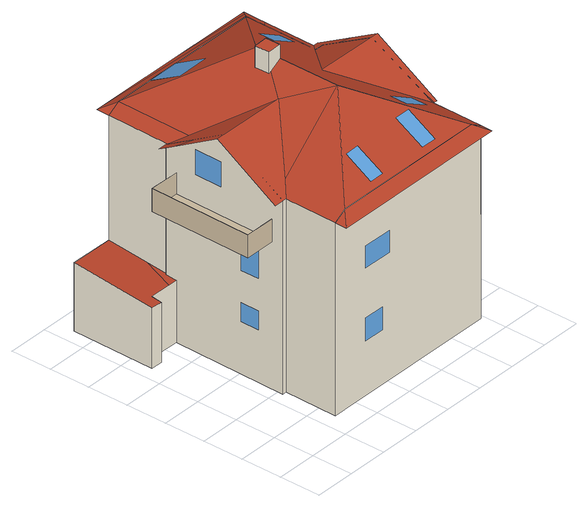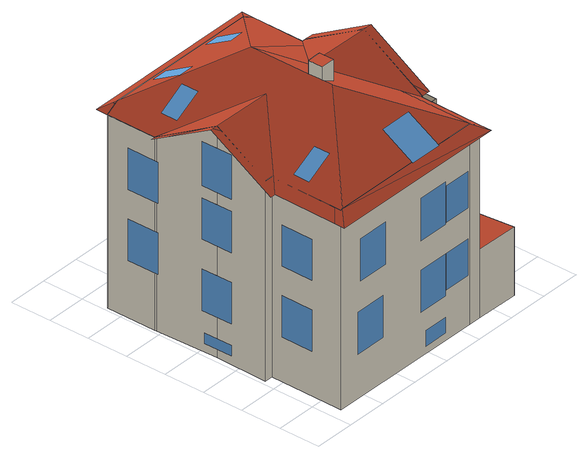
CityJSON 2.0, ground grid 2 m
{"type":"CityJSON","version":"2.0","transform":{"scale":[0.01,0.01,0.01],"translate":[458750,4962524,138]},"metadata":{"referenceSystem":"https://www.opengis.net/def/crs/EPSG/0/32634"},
"CityObjects":{
"building1":{"type":"Building","children":["building1-1","building1-2","building1-3"],"geometry":[{"type":"MultiSurface","lod":"3","boundaries":[[[0,1,2]],[[3,4,5,6,7,8,9,10,11,12,13,14,15,0,2],[16,17,18,19],[20,21,22,23]],[[17,18,19,16]],[[22,23,20,21]],[[24,25,1,26,27,28]],[[25,24,29,30,31,32,2,1]],[[30,33,34,31]],[[35,36,37,38,28,27,39,40]],[[41,42,38,37,36,43,44]],[[42,41,45,46,47,48]],[[49,50,47,46]],[[49,51,50]],[[51,52,50]],[[50,52,47]],[[53,54,55,56,57,58]],[[59,60,56,55,54,61,62]],[[63,64,65,38,48]],[[48,47,52],[66,67,68,69],[70,71,72,73]],[[67,68,69,66]],[[72,73,70,71]],[[38,42,48]],[[65,64,74,24,28,38]],[[74,3,2,32,34,33,29,24]],[[2,3,1,0]],[[25,26,1]],[[24,25,1,3]],[[39,37,36,35,40]],[[44,43,36,37]],[[47,46,45]],[[49,50,75,58,51]],[[76,55,54,53,58]],[[55,77,78,60,59,62,61,54]],[[79,80,3,2,0,15,59,60,81,82,83]],[[45,84,85,86,75,50,87],[88,89,90,91],[92,93,94,95]],[[89,90,91,88]],[[94,95,92,93]],[[96,97,76,58]],[[98,99,100,101,55,76,102,103,104,105,106,107,108,109,97,110,111,112,113,114,115,116,117,118,119,120,121,122]],[[123,113,112,124]],[[125,100,99,126]],[[103,127,128,104]],[[107,129,130,108]],[[131,117,116,132]],[[133,121,120,134]],[[82,81,60,78,135,136,137,79,83],[138,139,140,141],[142,143,144,145]],[[139,140,141,138]],[[144,145,142,143]],[[37,39,146,147,148,149,44],[150,151,152,153],[154,155,156,157],[158,159,160,161]],[[156,157,154,155]],[[153,150,151,152]],[[160,161,158,159]],[[41,44,149,162]],[[163,146,39,27]],[[45,41,162,84]],[[164,165,166,163,27,26]],[[26,25,167,164]],[[24,168,169,167,25]],[[137,169,168,24,3,80,79],[170,171,172,173],[174,175,176,177],[178,179,180,181],[182,183,184,185],[186,187,188,189],[190,191,192,193],[194,195,196,197]],[[184,185,182,183]],[[181,178,179,180]],[[188,189,186,187]],[[175,176,177,174]],[[190,191,192,193]],[[173,170,171,172]],[[196,197,194,195]],[[78,77,198,135]],[[124,111,110,198,77,55,101,125,126,98,122,133,134,119,118,131,132,115,114,123]],[[86,96,199,130,129,200,201,128,127,202,58,75]],[[167,169,137,136,135,198,110,97,96,86,203,84,162,149,148,204,205,164]]],"semantics":{"surfaces":[{"type":"RoofSurface"},{"type":"Window"},{"type":"WallSurface"},{"type":"GroundSurface"}],"values":[0,0,1,1,0,0,1,0,0,0,0,0,0,0,0,0,0,0,1,1,0,0,0,0,0,0,0,0,0,0,0,0,0,2,1,1,2,2,1,1,1,1,1,1,2,1,1,2,1,1,1,2,2,2,2,2,2,2,1,1,1,1,1,1,1,2,2,2,3]}}]},
"building1-1":{"type":"BuildingInstallation","attributes":{"type":"chimney","function":"1030"},"parents":["building1"],"geometry":[{"type":"MultiSurface","lod":"3","boundaries":[[[206,207,208,209,210]],[[211,212,210,209]],[[64,211,209,208]],[[206,210,212,65,63,207]],[[63,64,208,207]]],"semantics":{"surfaces":[{"type":"RoofSurface"},{"type":"WallSurface"}],"values":[0,1,1,1,1]}}]},
"building1-2":{"type":"BuildingInstallation","attributes":{"type":"balcony","function":"1000"},"parents":["building1"],"geometry":[{"type":"MultiSurface","lod":"3","boundaries":[[[213,214,215,216]],[[217,218,219,220,221,222,223]],[[220,224,225,226,227,228]],[[218,225,224,220,219]],[[226,229,230,231,228,227]],[[220,228,231,221]],[[223,232,233,234,235,229,226,225,218,217]],[[232,216,215,233]],[[215,214,234,233]],[[235,234,214,213]]]}]},
"building1-3":{"type":"BuildingPart","parents":["building1"],"geometry":[{"type":"MultiSurface","lod":"3","boundaries":[[[236,237,238,239,240,166,165]],[[240,147,146,163,166]],[[239,241,148,147,240]],[[237,236,242,243]],[[238,237,243,244]],[[236,165,164,242]],[[239,238,244,241]],[[148,241,244,243,242,164,205,204]]],"semantics":{"surfaces":[{"type":"RoofSurface"},{"type":"WallSurface"},{"type":"GroundSurface"}],"values":[0,0,1,1,1,1,1,2]}}]}
},
"vertices":[
[1197,1362,940],[284,1364,940],[1136,1302,975],[1133,1299,976],[740,915,1202],[740,865,1202],[740,792,1201],[739,492,1201],[1124,117,976],[1184,117,941],[1186,364,941],[1126,425,976],[869,682,1126],[1139,946,971],[1191,996,941],[1196,1299,940],[1096,323,994],[1096,406,993],[969,407,1067],[968,324,1067],[971,1017,1069],[1096,1015,997],[1097,1093,996],[972,1095,1069],[343,1300,976],[342,1301,975],[283,1301,940],[279,992,940],[339,932,975],[539,1300,975],[539,1304,974],[700,1304,974],[700,1301,975],[539,1145,1066],[700,1146,1066],[228,940,972],[223,684,1125],[268,684,1125],[600,681,1125],[273,993,940],[229,993,940],[281,374,940],[342,432,975],[217,375,940],[262,374,940],[276,114,940],[275,55,940],[337,114,975],[739,492,1200],[1183,58,940],[1124,117,975],[1184,117,940],[1123,117,975],[1206,364,940],[1212,679,1125],[1174,679,1125],[868,682,1125],[1125,425,975],[1185,364,940],[1190,996,940],[1139,946,970],[1217,996,940],[1197,996,940],[740,792,1200],[739,865,1200],[683,791,1170],[855,146,993],[932,146,993],[932,284,1075],[854,284,1075],[536,275,1070],[536,146,993],[607,146,993],[607,275,1070],[739,915,1200],[1183,117,941],[1184,372,945],[1179,937,975],[1139,937,975],[1143,1299,971],[1139,1299,973],[1139,987,970],[1142,1268,971],[1142,1278,971],[276,114,10],[337,115,10],[1183,117,10],[337,115,975],[465,115,625],[613,115,625],[613,115,731],[465,115,731],[465,115,385],[465,115,274],[569,115,274],[569,115,385],[1185,364,10],[1184,372,10],[1174,679,806],[1177,603,806],[1177,603,1020],[1174,679,1020],[1184,372,826],[1184,380,826],[1184,380,627],[1184,372,627],[1184,372,485],[1184,380,485],[1184,380,285],[1184,372,285],[1174,679,10],[1174,679,51],[1177,617,51],[1177,617,102],[1174,679,102],[1174,679,205],[1177,603,205],[1177,603,406],[1174,679,406],[1174,679,549],[1177,603,549],[1177,603,748],[1174,679,748],[1176,756,102],[1176,756,51],[1176,756,1020],[1176,756,806],[1184,223,826],[1184,223,627],[1184,223,485],[1184,223,285],[1176,756,406],[1176,756,205],[1176,756,748],[1176,756,549],[1139,937,10],[1142,1278,10],[1143,1299,10],[1141,1147,226],[1141,1147,424],[1139,989,424],[1139,989,226],[1139,989,566],[1141,1147,566],[1141,1147,765],[1139,989,765],[273,993,313],[272,939,309],[272,939,10],[262,374,10],[265,504,353],[266,596,353],[266,596,262],[265,504,262],[266,596,643],[266,596,509],[265,504,509],[265,504,643],[271,838,983],[271,838,862],[268,702,862],[268,702,983],[281,374,10],[279,992,313],[283,1301,10],[283,1301,340],[281,1105,322],[342,1301,10],[343,1300,340],[343,1300,10],[493,1300,426],[646,1300,426],[646,1300,223],[493,1300,223],[865,1299,568],[865,1299,772],[1022,1299,772],[1022,1299,568],[493,1300,120],[616,1300,120],[616,1300,45],[493,1300,45],[489,1300,426],[489,1300,250],[354,1300,250],[354,1300,426],[1037,1299,426],[1037,1299,223],[880,1299,223],[880,1299,426],[493,1300,568],[493,1300,772],[646,1300,772],[646,1300,568],[489,1300,576],[354,1300,576],[354,1300,751],[489,1300,751],[1179,937,10],[1185,364,285],[1185,364,485],[1185,364,627],[1185,364,826],[337,114,10],[273,993,10],[279,992,10],
[683,791,1266],[740,792,1266],[739,865,1266],[670,863,1266],[671,791,1266],[670,863,1161],[671,791,1163],
[272,938,726],[125,940,726],[116,436,726],[263,436,726],[116,434,826],[114,434,826],[114,434,726],[114,434,716],[263,434,716],[263,434,726],[263,434,826],[114,436,726],[114,436,826],[123,942,826],[123,942,726],[123,942,716],[272,939,826],[272,939,726],[272,939,716],[263,436,826],[116,436,826],[125,940,826],[272,938,826],
[71,1303,340],[66,893,301],[122,892,301],[123,942,306],[228,940,306],[123,942,10],[71,1303,10],[66,893,10],[122,892,10]
]}
